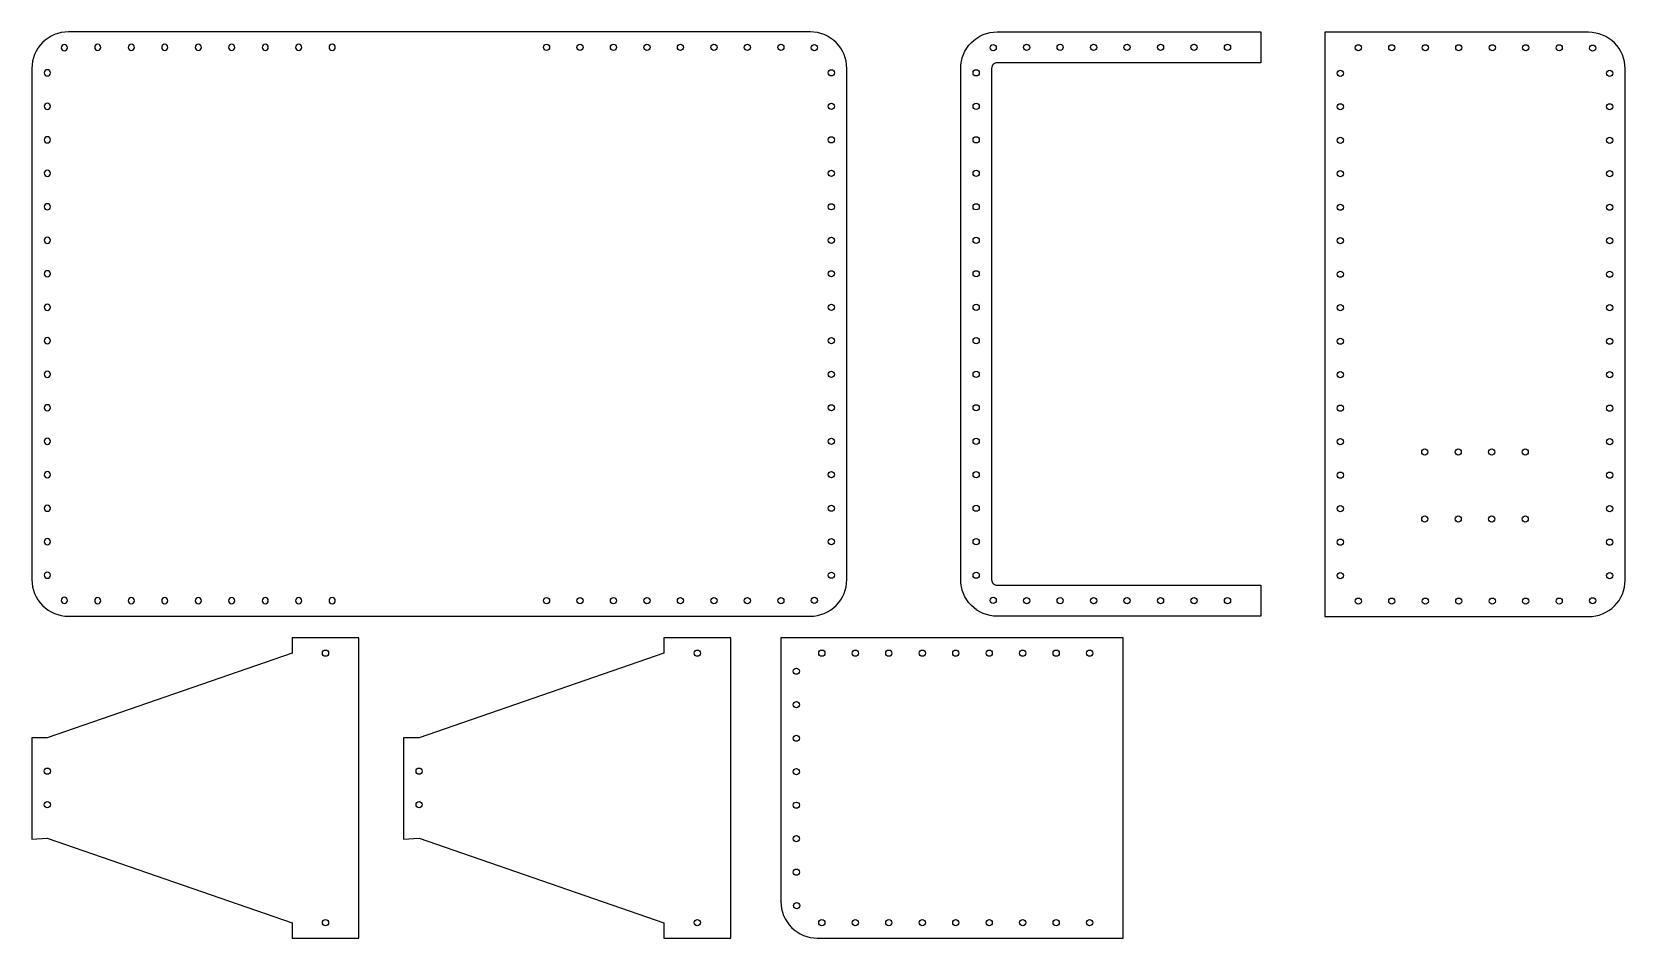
# Model space of a CAD drawing. Header units: millimetres. Extents: x 5965 to 6351, y 584 to 803.
import ezdxf

# ---------------------------------------------------------------- set-up
doc = ezdxf.new("R2010")
doc.units = ezdxf.units.MM

# ---------------------------------------------------------------- blocks, each defined once
blk = doc.blocks.new('*U31')
blk.add_circle((0, 0), 0.75)
blk = doc.blocks.new('*U32')
at = {"color": 0, "linetype": 'ByBlock', "lineweight": -2, "transparency": 16777216}
for p, rotation in [((6089.57, 799.67), 180), ((6097.69, 799.67), 180), ((6105.81, 799.67), 180), ((6113.93, 799.67), 180), ((6122.05, 799.67), 180), ((6130.18, 799.67), 180), ((6138.3, 799.67), 180), ((6146.42, 799.67), 180), ((6154.53, 799.58), 169.0745835348596), ((6158.66, 793.49), 89.99999999999991), ((6158.66, 785.37), 89.99999999999991), ((6158.66, 777.24), 89.99999999999991), ((6158.66, 769.12), 89.99999999999991), ((6158.66, 761), 89.99999999999991), ((6158.66, 752.88), 89.99999999999991), ((6158.66, 744.76), 89.99999999999991), ((6158.66, 736.64), 89.99999999999991), ((6158.66, 728.52), 89.99999999999991), ((6158.66, 720.39), 89.99999999999991), ((6158.66, 712.27), 89.99999999999991), ((6158.66, 704.15), 89.99999999999991), ((6158.66, 696.03), 89.99999999999991), ((6158.66, 687.91), 89.99999999999991), ((6158.66, 679.79), 89.99999999999991), ((6158.66, 671.67), 89.99999999999991), ((6154.53, 665.57), 10.92541646513021)]:
    blk.add_blockref('*U31', p, dxfattribs=dict(at, rotation=rotation))
for p in [(6089.57, 665.48), (6097.69, 665.48), (6105.81, 665.48), (6113.93, 665.48), (6122.05, 665.48), (6130.18, 665.48), (6138.3, 665.48), (6146.42, 665.48)]:
    blk.add_blockref('*U31', p, dxfattribs=at)
blk = doc.blocks.new('*U33')
blk.add_circle((0, 0), 0.75)
blk = doc.blocks.new('*U34')
at = {"color": 0, "linetype": 'ByBlock', "lineweight": -2, "transparency": 16777216}
for p, rotation in [((6089.57, 799.67), 180), ((6097.69, 799.67), 180), ((6105.81, 799.67), 180), ((6113.93, 799.67), 180), ((6122.05, 799.67), 180), ((6130.18, 799.67), 180), ((6138.3, 799.67), 180), ((6146.42, 799.67), 180), ((6154.53, 799.58), 169.0745835348596), ((6158.66, 793.49), 89.99999999999991), ((6158.66, 785.37), 89.99999999999991), ((6158.66, 777.24), 89.99999999999991), ((6158.66, 769.12), 89.99999999999991), ((6158.66, 761), 89.99999999999991), ((6158.66, 752.88), 89.99999999999991), ((6158.66, 744.76), 89.99999999999991), ((6158.66, 736.64), 89.99999999999991), ((6158.66, 728.52), 89.99999999999991), ((6158.66, 720.39), 89.99999999999991), ((6158.66, 712.27), 89.99999999999991), ((6158.66, 704.15), 89.99999999999991), ((6158.66, 696.03), 89.99999999999991), ((6158.66, 687.91), 89.99999999999991), ((6158.66, 679.79), 89.99999999999991), ((6158.66, 671.67), 89.99999999999991), ((6154.53, 665.57), 10.92541646513021)]:
    blk.add_blockref('*U33', p, dxfattribs=dict(at, rotation=rotation))
for p in [(6089.57, 665.48), (6097.69, 665.48), (6105.81, 665.48), (6113.93, 665.48), (6122.05, 665.48), (6130.18, 665.48), (6138.3, 665.48), (6146.42, 665.48)]:
    blk.add_blockref('*U33', p, dxfattribs=at)

msp = doc.modelspace()

# ---------------------------------------------------------------- linework, layer by layer
for points in [[(6162.41, 670.58), (6162.41, 794.58, 0.414214), (6153.57, 803.42), (5973.57, 803.42, 0.414214), (5964.72, 794.58), (5964.72, 670.58, 0.414214), (5973.57, 661.73), (6153.57, 661.73, 0.414214)], [(6262.88, 661.73), (6198.88, 661.73, -0.414214), (6190.04, 670.58), (6190.04, 794.58, -0.414214), (6198.88, 803.42), (6262.88, 803.42), (6262.88, 795.92), (6198.88, 795.92, 0.414214), (6197.54, 794.58), (6197.54, 670.58, 0.414214), (6198.88, 669.23), (6262.88, 669.23)], [(6342.37, 661.63, 0.414214), (6351.22, 670.47), (6351.22, 794.47, 0.414214), (6342.37, 803.32), (6278.37, 803.32), (6278.37, 661.63)], [(6146.42, 592.51, 0.414214), (6155.26, 583.66), (6229.45, 583.66), (6229.45, 656.51), (6146.42, 656.51)]]:
    msp.add_lwpolyline(points, format="xyb", close=True)
for points in [[(5968.47, 607.9), (6027.83, 587.41), (6027.83, 583.66), (6044.07, 583.66), (6044.07, 656.51), (6027.83, 656.51), (6027.83, 652.76), (5968.47, 632.27), (5964.72, 632.27), (5964.72, 607.66)], [(6058.66, 607.9), (6118.02, 587.41), (6118.02, 583.66), (6134.26, 583.66), (6134.26, 656.51), (6118.02, 656.51), (6118.02, 652.76), (6058.66, 632.27), (6054.91, 632.27), (6054.91, 607.66)]]:
    msp.add_lwpolyline(points, close=True)
for centre in [(6197.92, 799.58), (6206.03, 799.67), (6214.16, 799.67), (6222.28, 799.67), (6230.4, 799.67), (6238.52, 799.67), (6246.64, 799.67), (6254.76, 799.67), (6286.49, 799.57), (6294.61, 799.57), (6302.74, 799.57), (6310.86, 799.57), (6318.98, 799.57), (6327.1, 799.57), (6335.22, 799.57), (6343.34, 799.48), (6193.79, 793.49), (6282.12, 793.38), (6347.47, 793.38), (6193.79, 785.37), (6282.12, 785.26), (6347.47, 785.26), (6193.79, 777.24), (6282.12, 777.14), (6347.47, 777.14), (6193.79, 769.12), (6282.12, 769.02), (6347.47, 769.02), (6193.79, 761), (6282.12, 760.9), (6347.47, 760.9), (6193.79, 752.88), (6282.12, 752.78), (6347.47, 752.78), (6193.79, 744.76), (6282.12, 744.66), (6347.47, 744.66), (6193.79, 736.64), (6282.12, 736.53), (6347.47, 736.53), (6193.79, 728.52), (6282.12, 728.41), (6347.47, 728.41), (6193.79, 720.39), (6282.12, 720.29), (6347.47, 720.29), (6193.79, 712.27), (6282.12, 712.17), (6347.47, 712.17), (6193.79, 704.15), (6282.12, 704.05), (6347.47, 704.05), (6302.61, 701.54), (6310.73, 701.54), (6318.85, 701.54), (6326.98, 701.54), (6193.79, 696.03), (6282.12, 695.93), (6347.47, 695.93), (6193.79, 687.91), (6282.12, 687.81), (6347.47, 687.81), (6302.61, 685.3), (6310.73, 685.3), (6318.85, 685.3), (6326.98, 685.3), (6193.79, 679.79), (6282.12, 679.68), (6347.47, 679.68), (6193.79, 671.67), (6282.12, 671.56), (6347.47, 671.56), (6197.92, 665.57), (6206.03, 665.48), (6214.16, 665.48), (6222.28, 665.48), (6230.4, 665.48), (6238.52, 665.48), (6246.64, 665.48), (6254.76, 665.48), (6286.49, 665.38), (6294.61, 665.38), (6302.74, 665.38), (6310.86, 665.38), (6318.98, 665.38), (6327.1, 665.38), (6335.22, 665.38), (6343.34, 665.47), (6035.95, 652.76), (6126.14, 652.76), (6156.35, 652.76), (6164.47, 652.76), (6172.6, 652.76), (6180.72, 652.76), (6188.84, 652.76), (6196.96, 652.76), (6205.08, 652.76), (6213.2, 652.76), (6221.32, 652.76), (6150.17, 648.39), (6150.17, 640.27), (6150.17, 632.14), (5968.47, 624.15), (6058.66, 624.15), (6150.17, 624.02), (5968.47, 616.02), (6058.66, 616.02), (6150.17, 615.9), (6150.17, 607.78), (6150.17, 599.66), (6150.26, 591.54), (6035.95, 587.41), (6126.14, 587.41), (6156.35, 587.41), (6164.47, 587.41), (6172.6, 587.41), (6180.72, 587.41), (6188.84, 587.41), (6196.96, 587.41), (6205.08, 587.41), (6213.2, 587.41), (6221.32, 587.41)]:
    msp.add_circle(centre, 0.75)

# ---------------------------------------------------------------- block references
at = {"xscale": -1}
msp.add_blockref('*U34', (12127.14, 0), dxfattribs=at)
msp.add_blockref('*U32', (0, 0))

doc.saveas('drawing.dxf')
